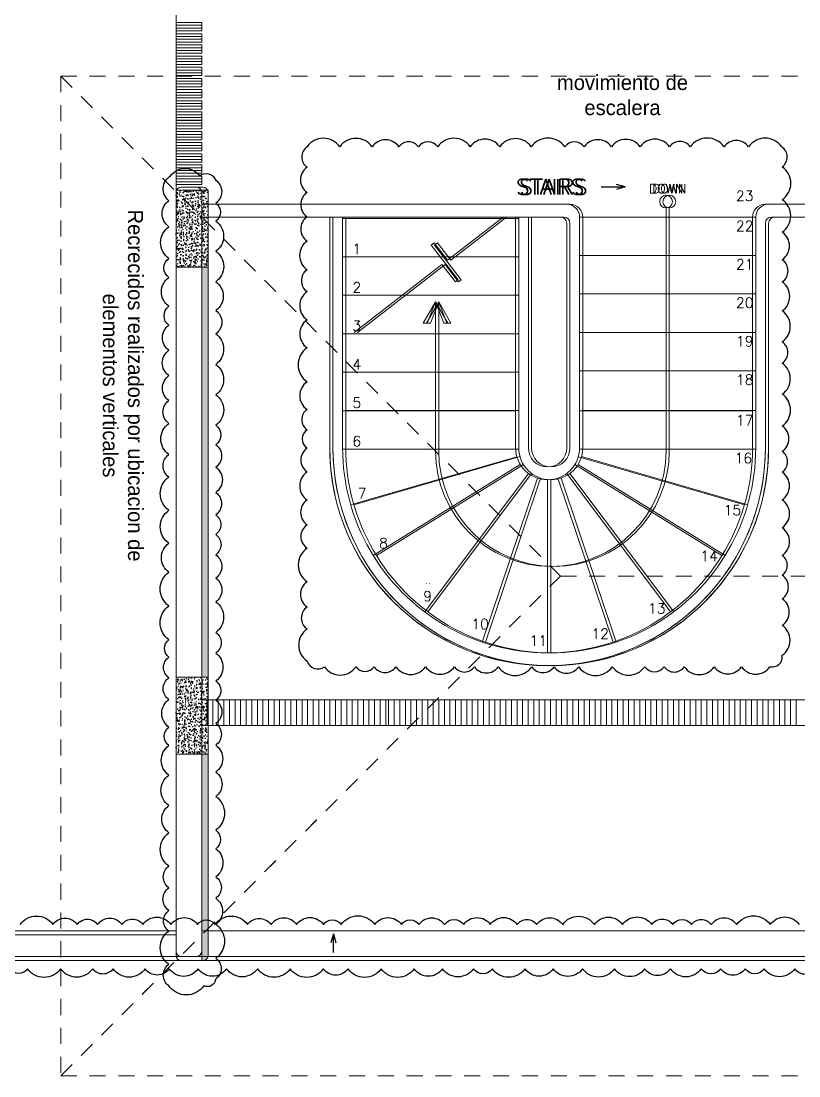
# Model space of a CAD drawing. Header units: metres. Extents: x -232 to 581, y 30 to 789.
# Drawn here: x 219.45 to 225.52, y 656.65 to 664.88 of the extents above; entities that cross this region are included whole.
import ezdxf

# ---------------------------------------------------------------- set-up
doc = ezdxf.new("R2010")
doc.units = ezdxf.units.M
doc.linetypes.add('DASHED', pattern=[0.75, 0.5, -0.25])
doc.linetypes.add('HIDDEN2', pattern=[0.1875, 0.125, -0.0625])
for name, color, linetype, lineweight in [('A-DOOR', 35, 'Continuous', 5), ('A-WALL', 250, 'Continuous', 20), ('baranda vidrio', 143, 'Continuous', 0), ('baños', 140, 'Continuous', 0), ('Columnas', 7, 'Continuous', 18), ('muros bajitos', 252, 'Continuous', 5), ('textos', 7, 'Continuous', 0)]:
    doc.layers.add(name, color=color, linetype=linetype, lineweight=lineweight)
doc.layers.add('HATCH', color=8, linetype='Continuous')
doc.layers.add('PISO', color=7, linetype='Continuous', lineweight=5, true_color=0xe6e6e6)
doc.layers.add('Techos 1', color=7, linetype='HIDDEN2', lineweight=9, true_color=0x42391a)
doc.layers.add('RELLENO SECCION', color=8, linetype='Continuous', lineweight=0, transparency=0.4)
doc.styles.add('Roman', font='romans')
doc.styles.get("Standard").update_dxf_attribs({"font": 'arial.ttf'})
pattern_1 = [(50, (114.33107, 55.238796), (0.058299094, -0.005100507), [0.006096, -0.067056]), (355, (114.33107, 55.238796), (-0.011277895, 0.06113819), [0.0048768, -0.053644987]), (100.451445, (114.33593, 55.23837), (0.0470212, 0.05603768), [0.005180803, -0.056988878]), (46.1842, (114.33107, 55.25505), (0.086745293, -0.013453545), [0.009144, -0.100584]), (96.63556, (114.3383, 55.25393), (0.075969323, 0.07917636), [0.00777121, -0.085483395]), (351.18415, (114.33107, 55.25505), (0.07596932, 0.07917636), [0.00731519, -0.080467114]), (21, (114.3392, 55.25099), (0.048516605, -0.032724863), [0.006096, -0.067056]), (326, (114.3392, 55.25099), (0.01977665, 0.05894015), [0.0048768, -0.0536448]), (71.451445, (114.34324, 55.24826), (0.068293254, 0.026215286), [0.005180803, -0.05698878]), (37.5, (114.331071, 55.238796), (0.000988353, 0.0270576124), [0, -0.05299456, 0, -0.0544576, 0, -0.053848]), (7.5, (114.33107, 55.238796), (0.021382292, 0.032057784), [0, -0.03104896, 0, -0.05177536, 0, -0.0205232]), (327.5, (114.312946, 55.238796), (0.0433889905, -0.001833198), [0, -0.02032, 0, -0.0633984, 0, -0.0841248]), (317.5, (114.304818, 55.238796), (0.047401338, 0.008136477), [0, -0.026416, 0, -0.04210304, 0, -0.0597408])]

# ---------------------------------------------------------------- blocks, each defined once
blk = doc.blocks.new('21.11.2025 LN09 2DO NIVEL')
at = {"layer": 'A-DOOR', "color": 18, "true_color": 0x000000}
for p, q in [((259.5285, 142.2352), (259.5708, 142.2352)), ((259.5285, 142.0352), (259.5285, 142.2352)), ((259.5718, 142.2352), (259.5718, 142.0352)), ((259.5708, 142.0352), (259.5285, 142.0352))]:
    blk.add_line(p, q, dxfattribs=at)
for points in [[(259.5285, 147.5202), (259.5285, 147.4769), (259.3285, 147.4769), (259.3285, 147.5202)], [(259.5285, 147.4327), (259.5285, 147.3894), (259.3285, 147.3894), (259.3285, 147.4327)], [(259.5285, 147.3451), (259.5285, 147.3019), (259.3285, 147.3019), (259.3285, 147.3451)], [(259.5285, 147.2586), (259.5285, 147.2153), (259.3285, 147.2153), (259.3285, 147.2586)], [(259.5285, 147.1711), (259.5285, 147.1278), (259.3285, 147.1278), (259.3285, 147.1711)], [(259.5285, 147.0845), (259.5285, 147.0413), (259.3285, 147.0413), (259.3285, 147.0845)], [(259.5285, 146.997), (259.5285, 146.9537), (259.3285, 146.9537), (259.3285, 146.997)], [(259.5285, 146.9105), (259.5285, 146.8672), (259.3285, 146.8672), (259.3285, 146.9105)], [(259.5285, 146.823), (259.5285, 146.7797), (259.3285, 146.7797), (259.3285, 146.823)], [(259.5285, 146.7571), (259.5285, 146.7138), (259.3285, 146.7138), (259.3285, 146.7571)], [(259.5285, 146.6695), (259.5285, 146.6263), (259.3285, 146.6263), (259.3285, 146.6695)], [(259.5285, 146.583), (259.5285, 146.5397), (259.3285, 146.5397), (259.3285, 146.583)], [(259.5285, 146.4955), (259.5285, 146.4522), (259.3285, 146.4522), (259.3285, 146.4955)], [(259.5285, 146.4089), (259.5285, 146.3657), (259.3285, 146.3657), (259.3285, 146.4089)], [(259.5285, 146.3214), (259.5285, 146.2781), (259.3285, 146.2781), (259.3285, 146.3214)], [(259.5285, 142.2352), (259.5718, 142.2352), (259.5718, 142.0352), (259.5285, 142.0352)], [(259.615, 142.2352), (259.6583, 142.2352), (259.6583, 142.0352), (259.615, 142.0352)], [(259.7026, 142.2352), (259.7458, 142.2352), (259.7458, 142.0352), (259.7026, 142.0352)], [(259.7891, 142.2352), (259.8324, 142.2352), (259.8324, 142.0352), (259.7891, 142.0352)], [(259.8766, 142.2352), (259.9199, 142.2352), (259.9199, 142.0352), (259.8766, 142.0352)], [(259.9632, 142.2352), (260.0064, 142.2352), (260.0064, 142.0352), (259.9632, 142.0352)], [(260.0507, 142.2352), (260.094, 142.2352), (260.094, 142.0352), (260.0507, 142.0352)], [(260.1372, 142.2352), (260.1805, 142.2352), (260.1805, 142.0352), (260.1372, 142.0352)], [(260.2248, 142.2352), (260.268, 142.2352), (260.268, 142.0352), (260.2248, 142.0352)], [(260.3123, 142.2352), (260.3555, 142.2352), (260.3555, 142.0352), (260.3123, 142.0352)], [(260.3998, 142.2352), (260.4431, 142.2352), (260.4431, 142.0352), (260.3998, 142.0352)], [(260.4863, 142.2352), (260.5296, 142.2352), (260.5296, 142.0352), (260.4863, 142.0352)], [(260.5739, 142.2352), (260.6171, 142.2352), (260.6171, 142.0352), (260.5739, 142.0352)], [(260.6604, 142.2352), (260.7037, 142.2352), (260.7037, 142.0352), (260.6604, 142.0352)], [(260.7479, 142.2352), (260.7912, 142.2352), (260.7912, 142.0352), (260.7479, 142.0352)], [(260.8345, 142.2352), (260.8777, 142.2352), (260.8777, 142.0352), (260.8345, 142.0352)], [(260.922, 142.2352), (260.9653, 142.2352), (260.9653, 142.0352), (260.922, 142.0352)], [(260.9879, 142.2352), (261.0312, 142.2352), (261.0312, 142.0352), (260.9879, 142.0352)], [(261.0754, 142.2352), (261.1187, 142.2352), (261.1187, 142.0352), (261.0754, 142.0352)], [(261.162, 142.2352), (261.2052, 142.2352), (261.2052, 142.0352), (261.162, 142.0352)], [(261.2495, 142.2352), (261.2927, 142.2352), (261.2927, 142.0352), (261.2495, 142.0352)], [(261.336, 142.2352), (261.3793, 142.2352), (261.3793, 142.0352), (261.336, 142.0352)], [(261.4235, 142.2352), (261.4668, 142.2352), (261.4668, 142.0352), (261.4235, 142.0352)], [(261.5101, 142.2352), (261.5533, 142.2352), (261.5533, 142.0352), (261.5101, 142.0352)], [(261.5976, 142.2352), (261.6409, 142.2352), (261.6409, 142.0352), (261.5976, 142.0352)], [(261.6851, 142.2352), (261.7284, 142.2352), (261.7284, 142.0352), (261.6851, 142.0352)], [(261.7727, 142.2352), (261.8159, 142.2352), (261.8159, 142.0352), (261.7727, 142.0352)], [(261.8592, 142.2352), (261.9025, 142.2352), (261.9025, 142.0352), (261.8592, 142.0352)], [(261.9467, 142.2352), (261.99, 142.2352), (261.99, 142.0352), (261.9467, 142.0352)], [(262.0333, 142.2352), (262.0765, 142.2352), (262.0765, 142.0352), (262.0333, 142.0352)], [(262.1208, 142.2352), (262.164, 142.2352), (262.164, 142.0352), (262.1208, 142.0352)], [(262.2073, 142.2352), (262.2506, 142.2352), (262.2506, 142.0352), (262.2073, 142.0352)], [(262.2948, 142.2352), (262.3381, 142.2352), (262.3381, 142.0352), (262.2948, 142.0352)], [(262.3824, 142.2352), (262.4256, 142.2352), (262.4256, 142.0352), (262.3824, 142.0352)], [(262.4699, 142.2352), (262.5132, 142.2352), (262.5132, 142.0352), (262.4699, 142.0352)], [(262.5564, 142.2352), (262.5997, 142.2352), (262.5997, 142.0352), (262.5564, 142.0352)], [(262.644, 142.2352), (262.6872, 142.2352), (262.6872, 142.0352), (262.644, 142.0352)], [(262.7305, 142.2352), (262.7738, 142.2352), (262.7738, 142.0352), (262.7305, 142.0352)], [(262.818, 142.2352), (262.8613, 142.2352), (262.8613, 142.0352), (262.818, 142.0352)], [(262.9046, 142.2352), (262.9478, 142.2352), (262.9478, 142.0352), (262.9046, 142.0352)], [(262.9921, 142.2352), (263.0353, 142.2352), (263.0353, 142.0352), (262.9921, 142.0352)], [(263.0796, 142.2352), (263.1229, 142.2352), (263.1229, 142.0352), (263.0796, 142.0352)], [(263.1671, 142.2352), (263.2104, 142.2352), (263.2104, 142.0352), (263.1671, 142.0352)], [(263.2537, 142.2352), (263.2969, 142.2352), (263.2969, 142.0352), (263.2537, 142.0352)], [(263.3412, 142.2352), (263.3845, 142.2352), (263.3845, 142.0352), (263.3412, 142.0352)], [(263.4277, 142.2352), (263.471, 142.2352), (263.471, 142.0352), (263.4277, 142.0352)], [(263.5153, 142.2352), (263.5585, 142.2352), (263.5585, 142.0352), (263.5153, 142.0352)], [(263.6018, 142.2352), (263.6451, 142.2352), (263.6451, 142.0352), (263.6018, 142.0352)], [(263.6893, 142.2352), (263.7326, 142.2352), (263.7326, 142.0352), (263.6893, 142.0352)], [(263.7768, 142.2352), (263.8201, 142.2352), (263.8201, 142.0352), (263.7768, 142.0352)], [(263.8644, 142.2352), (263.9076, 142.2352), (263.9076, 142.0352), (263.8644, 142.0352)], [(263.9509, 142.2352), (263.9942, 142.2352), (263.9942, 142.0352), (263.9509, 142.0352)], [(264.0384, 142.2352), (264.0817, 142.2352), (264.0817, 142.0352), (264.0384, 142.0352)], [(264.125, 142.2352), (264.1682, 142.2352), (264.1682, 142.0352), (264.125, 142.0352)]]:
    blk.add_lwpolyline(points, close=True, dxfattribs=at)
at = {"layer": 'A-WALL', "color": 18, "true_color": 0x000000}
for p, q in [((259.3285, 140.2738), (259.3285, 146.1952)), ((259.4885, 146.2352), (259.3685, 146.2352)), ((259.5285, 140.2738), (259.5285, 146.1952)), ((259.3685, 140.2338), (259.4885, 140.2338))]:
    blk.add_line(p, q, dxfattribs=at)
for centre, start, end in [((259.3685, 146.1952), 90, 180), ((259.4885, 146.1952), 0, 90), ((259.3685, 140.2738), 180, 270), ((259.4885, 140.2738), 270, 0)]:
    blk.add_arc(centre, 0.04, start, end, dxfattribs=at)
at = {"layer": 'baranda vidrio', "color": 18, "true_color": 0x000000}
blk.add_arc((262.2285, 144.2024), 0.15, 180, 360, dxfattribs=at)
at = {"layer": 'muros bajitos', "color": 18, "true_color": 0x000000}
for p, q in [((262.3785, 146.1024), (259.5285, 146.1024)), ((264.9285, 146.1024), (263.9285, 146.1024)), ((262.3285, 146.0024), (259.5285, 146.0024)), ((260.5285, 146.0024), (260.5285, 144.2024)), ((260.6285, 146.0024), (260.6285, 144.2024)), ((261.9785, 146.0024), (261.9785, 144.2024)), ((262.0785, 146.0024), (262.0785, 144.2024)), ((262.4785, 146.0024), (262.4785, 144.2024)), ((263.8285, 146.0024), (263.8285, 144.2024)), ((264.9314, 146.0024), (263.9785, 146.0024)), ((262.3785, 145.9524), (262.3785, 144.2024)), ((263.9285, 145.9524), (263.9285, 144.2024))]:
    blk.add_line(p, q, dxfattribs=at)
for centre, radius, start, end in [((262.3785, 146.0024), 0.1, 0, 90), ((263.9285, 146.0024), 0.1, 90, 180), ((262.3285, 145.9524), 0.05, 0, 90), ((263.9785, 145.9524), 0.05, 90, 180), ((262.2285, 144.2024), 1.7, 180, 0), ((262.2285, 144.2024), 1.6, 180, 0.00098), ((262.2285, 144.2024), 0.25, 180, 0), ((262.2285, 144.2024), 0.15, 180, 0)]:
    blk.add_arc(centre, radius, start, end, dxfattribs=at)
at = {"layer": 'PISO', "color": 18, "true_color": 0x000000}
for p, q in [((259.3289, 146.201), (259.3285, 148.1906)), ((260.5285, 146.0024), (260.5285, 144.2024)), ((261.448, 145.6658), (261.8828, 146.0024)), ((262.0785, 146.0024), (262.0785, 144.2024)), ((263.8285, 146.0024), (262.4785, 146.0024)), ((260.6285, 145.9918), (261.5909, 145.9918)), ((261.5909, 145.9918), (261.9785, 145.9918)), ((261.3434, 145.8009), (261.3204, 145.783)), ((261.3204, 145.783), (261.5295, 145.5128)), ((261.448, 145.6658), (261.3434, 145.8009)), ((260.6285, 145.6918), (261.9785, 145.6918)), ((263.8285, 145.7024), (262.4785, 145.7024)), ((260.7201, 145.1024), (261.404, 145.6318)), ((261.5086, 145.4967), (261.404, 145.6318)), ((261.5295, 145.5128), (261.5086, 145.4967)), ((260.6285, 145.3918), (261.9785, 145.3918)), ((263.8285, 145.4024), (262.4785, 145.4024)), ((263.8285, 145.1024), (262.4785, 145.1024)), ((260.6285, 145.0918), (261.9785, 145.0918)), ((260.6285, 144.7918), (261.9785, 144.7918)), ((260.6285, 144.7918), (261.9785, 144.7918)), ((263.8285, 144.8024), (262.4785, 144.8024)), ((262.4785, 144.8024), (263.8285, 144.8024)), ((260.6285, 144.4918), (261.9785, 144.4918)), ((263.8285, 144.4918), (262.4785, 144.4918)), ((260.6285, 144.1918), (261.9785, 144.1918)), ((263.8285, 144.1918), (262.4785, 144.1918)), ((261.9883, 144.1329), (260.6914, 143.7581)), ((262.4687, 144.1329), (263.7656, 143.7581)), ((262.0158, 144.071), (260.8673, 143.3614)), ((262.4412, 144.071), (263.5897, 143.3614)), ((262.0786, 144.0023), (261.2693, 142.9218)), ((262.1487, 143.9654), (261.7178, 142.6861)), ((262.1487, 143.9654), (261.7178, 142.6861)), ((262.2285, 143.9524), (262.2285, 142.6024)), ((262.2285, 143.9524), (262.2285, 142.6024)), ((262.3083, 143.9654), (262.7392, 142.6861)), ((262.3083, 143.9654), (262.7392, 142.6861)), ((262.3784, 144.0023), (263.1878, 142.9218)), ((261.2835, 143.1418), (261.2835, 143.1446)), ((257.8285, 140.4338), (259.3285, 140.4338)), ((259.5285, 140.4338), (264.9285, 140.4338)), ((257.8285, 140.2338), (259.3685, 140.2338)), ((259.4885, 140.2338), (264.9285, 140.2338))]:
    blk.add_line(p, q, dxfattribs=at)
at = {"layer": 'PISO', "color": 18, "linetype": 'DASHED', "ltscale": 0.1, "true_color": 0x000000}
for p, q in [((261.9785, 145.6918), (261.9785, 146.0024)), ((262.4785, 145.7024), (262.4785, 146.0024)), ((262.8661, 145.4024), (262.4785, 145.4024))]:
    blk.add_line(p, q, dxfattribs=at)
at = {"layer": 'PISO', "color": 18, "true_color": 0x000000}
blk.add_arc((262.2285, 144.2024), 1.7, 180, 0.00098, dxfattribs=at)
at = {"layer": 'Techos 1', "color": 18, "true_color": 0x000000}
for p, q in [((258.4285, 147.1015), (258.4285, 139.3014)), ((258.4285, 147.1015), (270.5753, 147.1015)), ((258.4285, 147.1015), (262.3285, 143.2014)), ((258.4285, 139.3014), (262.3285, 143.2014)), ((262.3285, 143.2014), (274.4785, 143.2014)), ((258.4285, 139.3014), (283.8785, 139.3014))]:
    blk.add_line(p, q, dxfattribs=at)
at = {"layer": 'textos', "color": 18, "true_color": 0x000000}
for p, q in [((263.1535, 146.0733), (263.1535, 144.177)), ((261.3535, 145.3405), (261.2578, 145.1747)), ((261.2888, 145.1747), (261.3535, 145.3405)), ((261.3535, 144.177), (261.3535, 145.3405)), ((261.4493, 145.1747), (261.3535, 145.3405)), ((261.4183, 145.1747), (261.3535, 145.3405)), ((261.2578, 145.1747), (261.2888, 145.1747)), ((261.4183, 145.1747), (261.4493, 145.1747))]:
    blk.add_line(p, q, dxfattribs=at)
blk.add_circle((263.1535, 146.1233), 0.05, dxfattribs=at)
for start, end in [(180, 270), (270, 0)]:
    blk.add_arc((262.2535, 144.177), 0.9, start, end, dxfattribs=at)
at = {"layer": 'baños', "color": 18, "linetype": 'Continuous', "true_color": 0x000000, "flags": 8}
for tag, p in [('TRADENAME', (265.5139, 159.7825, 0)), ('MODELNUMBER', (265.5139, 159.7825, 0)), ('PRODUCT', (265.5139, 159.7825, 0)), ('MATERIAL', (265.5139, 159.7824, 0)), ('MODELNUMBER', (266.6886, 159.7825, 0)), ('PRODUCT', (266.6886, 159.7825, 0)), ('TRADENAME', (266.6886, 159.7825, 0)), ('MATERIAL', (266.6886, 159.7824, 0))]:
    blk.add_attdef(tag, p, '', height=0.0000254, rotation=180.00008, dxfattribs=at)
at = {"layer": 'textos', "color": 18, "true_color": 0x000000, "insert": (263.9513, 146.1788), "char_height": 0.15, "width": 3.404877, "attachment_point": 9}
blk.add_mtext('\\pxqc;{\\Fromans|c0;\\H0.8x;STAIRS}', dxfattribs=at)
at = {"layer": 'textos', "color": 18, "true_color": 0x000000, "insert": (263.2879, 146.2596), "char_height": 0.07, "attachment_point": 3, "style": 'Roman'}
blk.add_mtext_dynamic_manual_height_columns('DOWN', width=109.130705, gutter_width=50, heights=[0], dxfattribs=at)
blk = doc.blocks.new('A$C89702949')
at = {"layer": 'HATCH'}
h = blk.add_hatch(dxfattribs=at)
h.set_pattern_fill('AR-CONC', color=256, scale=0.00032)
h.set_pattern_definition(pattern_1)
h.paths.add_polyline_path([(2.3, 5.4), (2.55, 5.4), (2.55, 6), (2.3, 6)])
h = blk.add_hatch(dxfattribs=at)
h.set_pattern_fill('AR-CONC', color=256, scale=0.00032)
h.set_pattern_definition(pattern_1)
h.paths.add_polyline_path([(2.3, 1.6), (2.55, 1.6), (2.55, 2.2), (2.3, 2.2)])
at = {"layer": 'Columnas'}
for points in [[(2.3, 5.4), (2.55, 5.4), (2.55, 6), (2.3, 6)], [(2.3, 1.6), (2.55, 1.6), (2.55, 2.2), (2.3, 2.2)]]:
    blk.add_lwpolyline(points, close=True, dxfattribs=at)
blk = doc.blocks.new('20.03.2026 LN 09 SEGUNDO NIVEL ARQ')
at = {"layer": 'RELLENO SECCION'}
h = blk.add_hatch(color=5, dxfattribs=at)
h.dxf.hatch_style = 1
h.paths.add_polyline_path([(77.8459, -57.0877), (77.7959, -57.0877), (77.7959, -60.2877), (77.8459, -60.2877)])
h.paths.add_polyline_path([(77.8459, -60.8877), (77.7959, -60.8877), (77.7959, -62.2986), (77.8459, -62.2486)])
edge = h.paths.add_edge_path()
edge.add_line((77.8459, -62.2489), (77.8283, -62.2663))
edge.add_line((77.8283, -62.2663), (77.7959, -62.2986))
edge.add_line((77.7959, -62.2986), (77.7959, -62.4986))
edge.add_line((77.7959, -62.4986), (77.8059, -62.4986))
edge.add_arc((77.8059, -62.4586), 0.04, 270, 360)
edge.add_line((77.8459, -62.4586), (77.8459, -62.2489))
at = {"layer": 'A-DOOR', "color": 5}
for points in [[(77.7959, -55.2017), (77.7959, -55.2449), (77.5959, -55.2449), (77.5959, -55.2017)], [(77.7959, -55.2892), (77.7959, -55.3325), (77.5959, -55.3325), (77.5959, -55.2892)], [(77.7959, -55.3767), (77.7959, -55.42), (77.5959, -55.42), (77.5959, -55.3767)], [(77.7959, -55.4633), (77.7959, -55.5065), (77.5959, -55.5065), (77.5959, -55.4633)], [(77.7959, -55.5508), (77.7959, -55.594), (77.5959, -55.594), (77.5959, -55.5508)], [(77.7959, -55.6373), (77.7959, -55.6806), (77.5959, -55.6806), (77.5959, -55.6373)], [(77.7959, -55.7248), (77.7959, -55.7681), (77.5959, -55.7681), (77.5959, -55.7248)], [(77.7959, -55.8114), (77.7959, -55.8546), (77.5959, -55.8546), (77.5959, -55.8114)], [(77.7959, -55.8989), (77.7959, -55.9422), (77.5959, -55.9422), (77.5959, -55.8989)], [(77.7959, -55.9648), (77.7959, -56.0081), (77.5959, -56.0081), (77.5959, -55.9648)], [(77.7959, -56.0523), (77.7959, -56.0956), (77.5959, -56.0956), (77.5959, -56.0523)], [(77.7959, -56.1389), (77.7959, -56.1821), (77.5959, -56.1821), (77.5959, -56.1389)], [(77.7959, -56.2264), (77.7959, -56.2697), (77.5959, -56.2697), (77.5959, -56.2264)], [(77.7959, -56.3129), (77.7959, -56.3562), (77.5959, -56.3562), (77.5959, -56.3129)], [(77.7959, -56.4004), (77.7959, -56.4437), (77.5959, -56.4437), (77.5959, -56.4004)]]:
    blk.add_lwpolyline(points, close=True, dxfattribs=at)
at = {"layer": 'A-WALL', "color": 5}
for p, q in [((77.5959, -62.4586), (77.5959, -56.5048)), ((77.8059, -56.4648), (77.6359, -56.4648)), ((77.8459, -62.4586), (77.8459, -56.5048)), ((77.7959, -62.4986), (77.7959, -57.0877)), ((77.6359, -62.4986), (77.8059, -62.4986))]:
    blk.add_line(p, q, dxfattribs=at)
for centre, start, end in [((77.6359, -56.5048), 90, 180), ((77.8059, -56.5048), 0, 90), ((77.6359, -62.4586), 180, 270), ((77.8059, -62.4586), 270, 0)]:
    blk.add_arc(centre, 0.04, start, end, dxfattribs=at)
at = {"layer": 'baranda vidrio', "color": 5}
blk.add_arc((80.5209, -58.4977), 0.15, 180, 360, dxfattribs=at)
at = {"layer": 'muros bajitos', "color": 5}
for p, q in [((80.6709, -56.5977), (77.8459, -56.5977)), ((83.1959, -56.5977), (82.2209, -56.5977)), ((80.6209, -56.6977), (77.8459, -56.6977)), ((78.8209, -56.6977), (78.8209, -58.4977)), ((78.9209, -56.6977), (78.9209, -58.4977)), ((80.2709, -56.6977), (80.2709, -58.4977)), ((80.3709, -56.6977), (80.3709, -58.4977)), ((80.7709, -56.6977), (80.7709, -58.4977)), ((82.1209, -56.6977), (82.1209, -58.4977)), ((83.1988, -56.6977), (82.2709, -56.6977)), ((80.6709, -56.7477), (80.6709, -58.4977)), ((82.2209, -56.7477), (82.2209, -58.4977))]:
    blk.add_line(p, q, dxfattribs=at)
for centre, radius, start, end in [((80.6709, -56.6977), 0.1, 0, 90), ((82.2209, -56.6977), 0.1, 90, 180), ((80.6209, -56.7477), 0.05, 0, 90), ((82.2709, -56.7477), 0.05, 90, 180), ((80.5209, -58.4977), 1.7, 180, 0), ((80.5209, -58.4977), 1.6, 180, 0.00098), ((80.5209, -58.4977), 0.25, 180, 0), ((80.5209, -58.4977), 0.15, 180, 0)]:
    blk.add_arc(centre, radius, start, end, dxfattribs=at)
at = {"layer": 'PISO', "color": 5}
for p, q in [((77.5959, -56.4877), (77.5959, -54.566)), ((78.8209, -56.6977), (78.8209, -58.4977)), ((79.7404, -57.0343), (80.1752, -56.6977)), ((80.3709, -56.6977), (80.3709, -58.4977)), ((82.1209, -56.6977), (80.7709, -56.6977)), ((78.9209, -56.7082), (79.8834, -56.7082)), ((79.8834, -56.7082), (80.2709, -56.7082)), ((79.6359, -56.8992), (79.6128, -56.917)), ((79.6128, -56.917), (79.8219, -57.1872)), ((79.7404, -57.0343), (79.6359, -56.8992)), ((78.9209, -57.0082), (80.2709, -57.0082)), ((82.1209, -56.9977), (80.7709, -56.9977)), ((79.0125, -57.5977), (79.6964, -57.0683)), ((79.801, -57.2034), (79.6964, -57.0683)), ((79.8219, -57.1872), (79.801, -57.2034)), ((78.9209, -57.3082), (80.2709, -57.3082)), ((82.1209, -57.2977), (80.7709, -57.2977)), ((78.9209, -57.6082), (80.2709, -57.6082)), ((82.1209, -57.5977), (80.7709, -57.5977)), ((78.9209, -57.9082), (80.2709, -57.9082)), ((78.9209, -57.9082), (80.2709, -57.9082)), ((82.1209, -57.8977), (80.7709, -57.8977)), ((80.7709, -57.8977), (82.1209, -57.8977)), ((78.9209, -58.2082), (80.2709, -58.2082)), ((82.1209, -58.2082), (80.7709, -58.2082)), ((78.921, -58.5082), (80.2709, -58.5082)), ((82.1209, -58.5082), (80.7709, -58.5082)), ((80.2808, -58.5671), (78.9838, -58.9419)), ((80.7611, -58.5671), (82.058, -58.9419)), ((80.3082, -58.6291), (79.1598, -59.3387)), ((80.7336, -58.6291), (81.8821, -59.3387)), ((80.371, -58.6978), (79.5617, -59.7783)), ((80.4411, -58.7346), (80.0102, -60.014)), ((80.4411, -58.7346), (80.0102, -60.014)), ((80.5209, -58.7477), (80.5209, -60.0977)), ((80.5209, -58.7477), (80.5209, -60.0977)), ((80.6007, -58.7346), (81.0316, -60.014)), ((80.6007, -58.7346), (81.0316, -60.014)), ((80.6708, -58.6978), (81.4802, -59.7783)), ((79.576, -59.5582), (79.576, -59.5555)), ((77.8459, -60.4648), (83.1959, -60.4648)), ((77.8459, -60.6648), (83.1959, -60.6648)), ((76.0959, -62.2986), (77.5959, -62.2986)), ((76.0959, -62.4986), (77.6359, -62.4986)), ((77.8059, -62.4986), (83.2659, -62.4986))]:
    blk.add_line(p, q, dxfattribs=at)
at = {"layer": 'PISO', "color": 5, "linetype": 'DASHED', "ltscale": 0.1}
for p, q in [((80.2709, -57.0082), (80.2709, -56.6977)), ((80.7709, -56.9977), (80.7709, -56.6977)), ((81.1585, -57.2977), (80.7709, -57.2977))]:
    blk.add_line(p, q, dxfattribs=at)
at = {"layer": 'PISO', "color": 5}
blk.add_arc((80.5209, -58.4977), 1.7, 180, 0.00098, dxfattribs=at)
at = {"layer": 'Techos 1', "color": 5}
for p, q in [((76.6959, -55.5986), (76.6959, -63.3986)), ((76.6959, -55.5986), (88.8427, -55.5986)), ((76.6959, -55.5986), (80.5959, -59.4987)), ((76.6959, -63.3986), (80.5959, -59.4987)), ((80.5959, -59.4987), (92.7459, -59.4987)), ((76.6959, -63.3986), (102.1459, -63.3986))]:
    blk.add_line(p, q, dxfattribs=at)
at = {"layer": 'textos', "color": 5}
for p, q in [((81.4459, -56.6267), (81.4459, -58.5231)), ((79.6459, -57.3595), (79.5502, -57.5253)), ((79.5812, -57.5253), (79.6459, -57.3595)), ((79.6459, -58.5231), (79.6459, -57.3595)), ((79.7417, -57.5253), (79.6459, -57.3595)), ((79.7107, -57.5253), (79.6459, -57.3595)), ((79.5502, -57.5253), (79.5812, -57.5253)), ((79.7107, -57.5253), (79.7417, -57.5253))]:
    blk.add_line(p, q, dxfattribs=at)
blk.add_circle((81.4459, -56.5767), 0.05, dxfattribs=at)
for start, end in [(180, 270), (270, 0)]:
    blk.add_arc((80.5459, -58.5231), 0.9, start, end, dxfattribs=at)
at = {"color": 5}
blk.add_blockref('A$C89702949', (75.2959, -62.4877), dxfattribs=at)
at = {"layer": 'baños', "color": 5, "linetype": 'Continuous', "flags": 8}
for tag, p in [('MODELNUMBER', (83.7813, -42.9175, 0)), ('MATERIAL', (83.7813, -42.9176, 0)), ('PRODUCT', (83.7813, -42.9176, 0)), ('TRADENAME', (83.7813, -42.9176, 0)), ('MODELNUMBER', (84.956, -42.9175, 0)), ('TRADENAME', (84.956, -42.9176, 0)), ('MATERIAL', (84.956, -42.9176, 0)), ('PRODUCT', (84.956, -42.9176, 0))]:
    blk.add_attdef(tag, p, '', height=0.0000254, rotation=180.00008, dxfattribs=at)
at = {"layer": 'baños', "color": 5, "linetype": 'Continuous'}
for tag, p, rotation in [('TRADENAME', (85.8912, -56.9933), 180.00008), ('MODELNUMBER', (85.8912, -56.9934), 180.00008), ('MATERIAL', (85.8914, -56.9932), 180.00008), ('PRODUCT', (85.8914, -56.9933), 180.00008), ('MODELNUMBER', (86.6008, -56.9934), 179.99992), ('MATERIAL', (86.6008, -56.9932), 179.99992), ('PRODUCT', (86.6008, -56.9933), 179.99992), ('TRADENAME', (86.6008, -56.9933), 179.99992)]:
    blk.add_attdef(tag, p, '', height=0.0000254, rotation=rotation, dxfattribs=at)
at = {"layer": 'textos', "color": 5}
for s, insert, char_height, width, attachment_point in [('\\pxqc;{\\Fromans|c0;\\H0.8x;STAIRS}', (82.2438, -56.5212), 0.15, 3.404877, 9), ('\\pxqc;{\\Fromans|c0;23}', (80.3415, -56.5723), 0.08, 3.386375, 7), ('\\pxqc;{\\Fromans|c0;22}', (80.3415, -56.8065), 0.08, 3.386375, 7), ('\\pxqc;{\\Fromans|c0;1}', (80.7004, -56.9866), 0.08, 3.386375, 9), ('\\pxqc;{\\Fromans|c0;21}', (80.3415, -57.1065), 0.08, 3.386375, 7), ('\\pxqc;{\\Fromans|c0;2}', (80.7004, -57.2866), 0.08, 3.386375, 9), ('\\pxqc;{\\Fromans|c0;20}', (80.3415, -57.4065), 0.08, 3.386375, 7), ('\\pxqc;{\\Fromans|c0;3}', (80.7004, -57.5866), 0.08, 3.386375, 9), ('\\pxqc;{\\Fromans|c0;19}', (80.3415, -57.7065), 0.08, 3.386375, 7), ('\\pxqc;{\\Fromans|c0;4}', (80.7004, -57.8866), 0.08, 3.386375, 9), ('\\pxqc;{\\Fromans|c0;18}', (80.3415, -58.0065), 0.08, 3.386375, 7), ('\\pxqc;{\\Fromans|c0;5}', (80.7004, -58.1866), 0.08, 3.386375, 9), ('\\pxqc;{\\Fromans|c0;17}', (80.3415, -58.3227), 0.08, 3.386375, 7), ('\\pxqc;{\\Fromans|c0;6}', (80.7004, -58.4866), 0.08, 3.386375, 9), ('\\pxqc;{\\Fromans|c0;16}', (80.3315, -58.6185), 0.08, 3.386375, 7), ('\\pxqc;{\\Fromans|c0;7}', (80.7412, -58.8924), 0.08, 3.386375, 9), ('\\pxqc;{\\Fromans|c0;15}', (80.2449, -59.0244), 0.08, 3.386375, 7), ('\\pxqc;{\\Fromans|c0;8}', (80.9082, -59.2821), 0.08, 3.386375, 9), ('\\pxqc;{\\Fromans|c0;14}', (83.4506, -59.3821), 0.08, 3.386375, 9), ('\\pxqc;{\\Fromans|c0;9}', (81.2531, -59.6953), 0.08, 3.386375, 9), ('\\pxqc;{\\Fromans|c0;13}', (83.0415, -59.7916), 0.08, 3.386375, 9), ('\\pxqc;{\\Fromans|c0;10}', (81.6618, -59.913), 0.08, 3.386375, 9), ('\\pxqc;{\\Fromans|c0;12}', (82.5996, -59.9887), 0.08, 3.386375, 9), ('\\pxqc;{\\Fromans|c0;11}', (82.118, -60.0424), 0.08, 3.386375, 9)]:
    blk.add_mtext(s, dxfattribs=dict(at, insert=insert, char_height=char_height, width=width, attachment_point=attachment_point))
at = {"layer": 'textos', "color": 5, "insert": (81.5803, -56.4405), "char_height": 0.07, "attachment_point": 3, "style": 'Roman'}
blk.add_mtext_dynamic_manual_height_columns('DOWN', width=109.130705, gutter_width=50, heights=[0], dxfattribs=at)

msp = doc.modelspace()

# ---------------------------------------------------------------- linework, layer by layer
at = {"color": 6}
for p, q in [((224.1685, 663.5823), (224.0994, 663.6017)), ((223.9809, 663.5823), (224.1685, 663.5823)), ((224.1685, 663.5823), (224.0994, 663.5629)), ((221.8912, 657.7538), (221.8718, 657.6847)), ((221.8912, 657.6086), (221.8912, 657.7538)), ((221.8912, 657.7538), (221.9106, 657.6847))]:
    msp.add_line(p, q, dxfattribs=at)
for points in [[(221.685, 663.8955, 0.520567), (221.685, 663.7362, 0.520567), (221.685, 663.5398, 0.520567), (221.685, 663.3493, 0.520567), (221.685, 663.1599, 0.520567), (221.685, 662.9363, 0.520567), (221.685, 662.7658, 0.520567), (221.685, 662.5458, 0.520567), (221.685, 662.3277, 0.520567), (221.685, 662.0615, 0.520567), (221.685, 661.846, 0.520567), (221.685, 661.6876, 0.520567), (221.685, 661.544, 0.520567), (221.685, 661.3591, 0.520567), (221.685, 661.1393, 0.520567), (221.685, 660.9471, 0.520567), (221.685, 660.7632, 0.520567), (221.685, 660.5016, 0.520567), (221.685, 660.3046, 0.520567), (221.685, 660.1333, 0.520567), (221.685, 659.8833, 0.520567), (221.8202, 659.8387, 0.520567), (222.0679, 659.8387, 0.520567), (222.2079, 659.8387, 0.520567), (222.3791, 659.8387, 0.520567), (222.6101, 659.8387, 0.520567), (222.835, 659.8387, 0.520567), (222.992, 659.8387, 0.520567), (223.1772, 659.8387, 0.520567), (223.4395, 659.8387, 0.520567), (223.6134, 659.8387, 0.520567), (223.8059, 659.8387, 0.520567), (224.0679, 659.8387, 0.520567), (224.3218, 659.8387, 0.520567), (224.4723, 659.8387, 0.520567), (224.6301, 659.8387, 0.520567), (224.8637, 659.8387, 0.520567), (225.0769, 659.8387, 0.520567), (225.2982, 659.8387, 0.520567), (225.3946, 659.9282, 0.520567), (225.3946, 660.1618, 0.520567), (225.3946, 660.3686, 0.520567), (225.3946, 660.5535, 0.520567), (225.3946, 660.707, 0.520567), (225.3946, 660.9239, 0.520567), (225.3946, 661.1414, 0.520567), (225.3946, 661.3579, 0.520567), (225.3946, 661.5198, 0.520567), (225.3946, 661.717, 0.520567), (225.3946, 661.9655, 0.520567), (225.3946, 662.2067, 0.520567), (225.3946, 662.3746, 0.520567), (225.3946, 662.6155, 0.520567), (225.3946, 662.8411, 0.520567), (225.3946, 663.0147, 0.520567), (225.3946, 663.2305, 0.520567), (225.3946, 663.4827, 0.520567), (225.3946, 663.7394, 0.520567), (225.3908, 663.8955, 0.520567), (225.1313, 663.8955, 0.520567), (224.9401, 663.8955, 0.520567), (224.6761, 663.8955, 0.520567), (224.5146, 663.8955, 0.520567), (224.2856, 663.8955, 0.520567), (224.0616, 663.8955, 0.520567), (223.8477, 663.8955, 0.520567), (223.697, 663.8955, 0.520567), (223.4358, 663.8955, 0.520567), (223.1889, 663.8955, 0.520567), (222.9593, 663.8955, 0.520567), (222.7049, 663.8955, 0.520567), (222.5547, 663.8955, 0.520567), (222.4022, 663.8955, 0.520567), (222.193, 663.8955, 0.520567), (221.9406, 663.8955, 0.520567)], [(220.607, 657.3488, -0.520567), (220.607, 657.517, -0.520567), (220.607, 657.7767, -0.520567), (220.607, 657.9369, -0.520567), (220.607, 658.1149, -0.520567), (220.607, 658.2835, -0.520567), (220.607, 658.5429, -0.520567), (220.607, 658.7553, -0.520567), (220.607, 658.9928, -0.520567), (220.607, 659.2242, -0.520567), (220.607, 659.3685, -0.520567), (220.607, 659.5825, -0.520567), (220.607, 659.7533, -0.520567), (220.607, 659.9142, -0.520567), (220.607, 660.0497, -0.520567), (220.607, 660.3137, -0.520567), (220.607, 660.5761, -0.520567), (220.607, 660.8024, -0.520567), (220.607, 661.0601, -0.520567), (220.607, 661.3188, -0.520567), (220.607, 661.4951, -0.520567), (220.607, 661.7377, -0.520567), (220.607, 661.9157, -0.520567), (220.607, 662.1106, -0.520567), (220.607, 662.3082, -0.520567), (220.607, 662.504, -0.520567), (220.607, 662.6513, -0.520567), (220.607, 662.8767, -0.520567), (220.607, 663.0244, -0.520567), (220.607, 663.2722, -0.520567), (220.607, 663.4745, -0.520567), (220.6198, 663.6684, -0.520567), (220.8461, 663.6684, -0.520567), (220.9725, 663.635, -0.520567), (220.9725, 663.4563, -0.520567), (220.9725, 663.3157, -0.520567), (220.9725, 663.0807, -0.520567), (220.9725, 662.8429, -0.520567), (220.9725, 662.6179, -0.520567), (220.9725, 662.4356, -0.520567), (220.9725, 662.1981, -0.520567), (220.9725, 661.9611, -0.520567), (220.9725, 661.7228, -0.520567), (220.9725, 661.5708, -0.520567), (220.9725, 661.3962, -0.520567), (220.9725, 661.1984, -0.520567), (220.9725, 661.0246, -0.520567), (220.9725, 660.8712, -0.520567), (220.9725, 660.713, -0.520567), (220.9725, 660.5305, -0.520567), (220.9725, 660.3449, -0.520567), (220.9725, 660.1073, -0.520567), (220.9725, 659.9448, -0.520567), (220.9725, 659.7277, -0.520567), (220.9725, 659.5786, -0.520567), (220.9725, 659.395, -0.520567), (220.9725, 659.2269, -0.520567), (220.9725, 659.0171, -0.520567), (220.9725, 658.8275, -0.520567), (220.9725, 658.5634, -0.520567), (220.9725, 658.4183, -0.520567), (220.9725, 658.2008, -0.520567), (220.9725, 658.0326, -0.520567), (220.9725, 657.8294, -0.520567), (220.9725, 657.5645, -0.520567), (220.9725, 657.403, -0.520567), (220.8789, 657.3488, -0.520567)]]:
    msp.add_lwpolyline(points, format="xyb", close=True, dxfattribs=at)
for points in [[(219.4465, 657.8276, -0.520567), (219.701, 657.8276, -0.520567), (219.8918, 657.8276, -0.520567), (220.0501, 657.8276, -0.520567), (220.2412, 657.8276, -0.520567), (220.4026, 657.8276, -0.520567), (220.6227, 657.8276, -0.520567), (220.8305, 657.8276, -0.520567), (220.9678, 657.8276, -0.520567), (221.2204, 657.8276, -0.520567), (221.4034, 657.8276, -0.520567), (221.6037, 657.8276, -0.520567), (221.8129, 657.8276, -0.520567), (221.9521, 657.8276, -0.520567), (222.2144, 657.8276, -0.520567), (222.4214, 657.8276, -0.520567), (222.5588, 657.8276, -0.520567), (222.7577, 657.8276, -0.520567), (222.908, 657.8276, -0.520567), (223.1158, 657.8276, -0.520567), (223.3252, 657.8276, -0.520567), (223.4775, 657.8276, -0.520567), (223.6805, 657.8276, -0.520567), (223.9281, 657.8276, -0.520567), (224.1482, 657.8276, -0.520567), (224.3757, 657.8276, -0.520567), (224.5394, 657.8276, -0.520567), (224.6865, 657.8276, -0.520567), (224.8401, 657.8276, -0.520567), (225.0394, 657.8276, -0.520567), (225.3008, 657.8276, -0.520567), (225.5269, 657.8276, -0.520567)], [(225.6604, 657.4822, -0.520567), (225.4921, 657.4822, -0.520567), (225.2535, 657.4822, -0.520567), (225.1059, 657.4822, -0.520567), (224.9137, 657.4822, -0.520567), (224.7628, 657.4822, -0.520567), (224.5212, 657.4822, -0.520567), (224.3205, 657.4822, -0.520567), (224.0855, 657.4822, -0.520567), (223.8358, 657.4822, -0.520567), (223.6063, 657.4822, -0.520567), (223.3862, 657.4822, -0.520567), (223.132, 657.4822, -0.520567), (222.9849, 657.4822, -0.520567), (222.7424, 657.4822, -0.520567), (222.5204, 657.4822, -0.520567), (222.264, 657.4822, -0.520567), (222.0051, 657.4822, -0.520567), (221.8123, 657.4822, -0.520567), (221.5541, 657.4822, -0.520567), (221.2999, 657.4822, -0.520567), (221.0573, 657.4822, -0.520567), (220.8351, 657.4822, -0.520567), (220.6089, 657.4822, -0.520567), (220.422, 657.4822, -0.520567), (220.1706, 657.4822, -0.520567), (220.0125, 657.4822, -0.520567), (219.7616, 657.4822, -0.520567), (219.503, 657.4822, -0.520567), (219.3666, 657.4822, -0.520567)]]:
    msp.add_lwpolyline(points, format="xyb", dxfattribs=at)

# ---------------------------------------------------------------- block references
at = {"color": 1}
for name, p in [('20.03.2026 LN 09 SEGUNDO NIVEL ARQ', (143.0668, 720.0451)), ('21.11.2025 LN09 2DO NIVEL', (-38.6658, 517.345))]:
    msp.add_blockref(name, p, dxfattribs=at)

# ---------------------------------------------------------------- texts
at = {"color": 6, "insert": (223.4804, 664.4565), "char_height": 0.117677, "attachment_point": 1}
msp.add_mtext_dynamic_manual_height_columns('\\pxqc;{\\fCentury Gothic|b0|i0|c0|p34;movimiento de escalera}', width=1.334122, gutter_width=0.0869, heights=[0.7944], dxfattribs=at)
at = {"color": 6, "insert": (220.4052, 663.4643), "char_height": 0.117677, "attachment_point": 1, "rotation": 270}
msp.add_mtext_dynamic_manual_height_columns('\\pxqc;{\\fCentury Gothic|b0|i0|c0|p34;Recrecidos realizados por ubicacion de elementos verticales }', width=2.86267, gutter_width=0.0869, heights=[0.525], dxfattribs=at)

doc.saveas('drawing.dxf')
